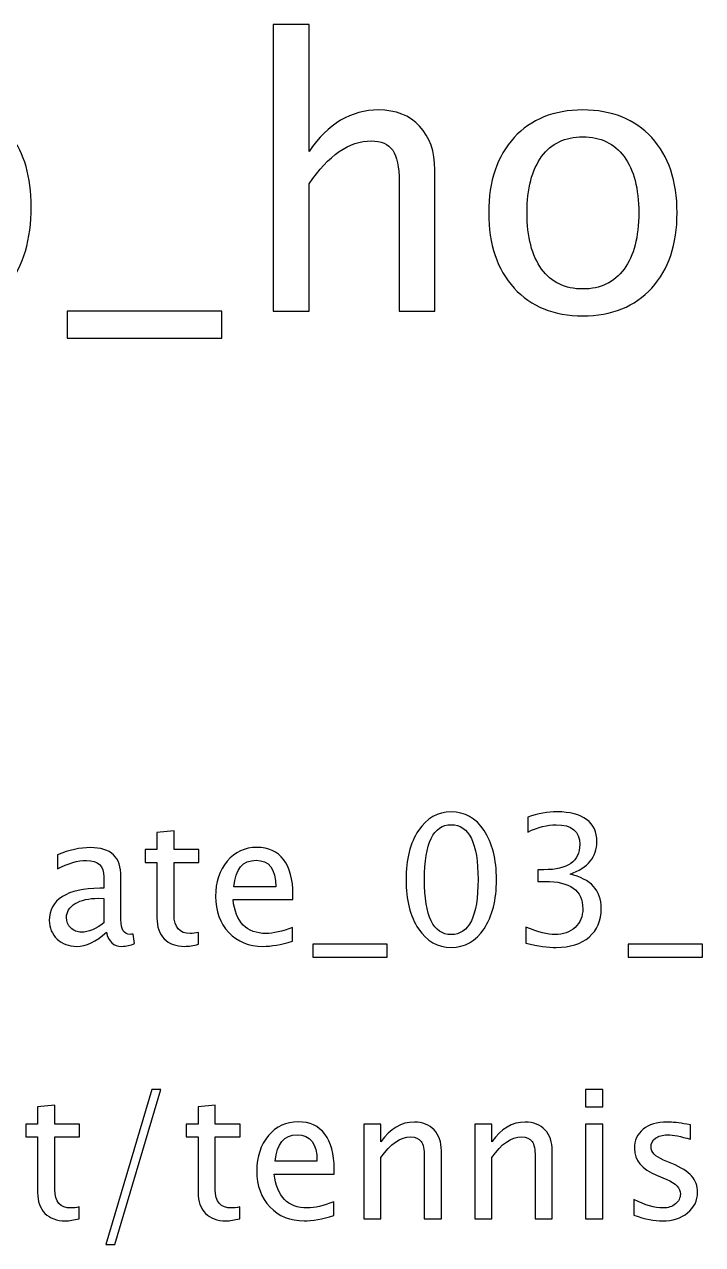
# Model space of a CAD drawing. Header units: centimetres. Extents: x -39.7 to 39.5, y 11.3 to 43.7.
# Drawn here: x -21.39 to -16.57, y 35.03 to 43.71 of the extents above; entities that cross this region are included whole.
import ezdxf

# ---------------------------------------------------------------- set-up
doc = ezdxf.new("R2010")
doc.units = ezdxf.units.CM
doc.header["$MEASUREMENT"] = 0
doc.layers.add('Layer 1', color=7, linetype='Continuous')

msp = doc.modelspace()

# ---------------------------------------------------------------- linework, layer by layer
at = {"layer": 'Layer 1'}
for points, knots in [([(-22.60771, 41.65457), (-22.60771, 41.65457), (-22.60771, 43.71037), (-22.60771, 43.71037), (-22.60771, 43.71037), (-22.60771, 43.71037), (-22.35371, 43.71037), (-22.35371, 43.71037), (-22.35371, 43.71037), (-22.35371, 43.71037), (-22.35371, 42.80771), (-22.35371, 42.80771), (-22.35371, 42.80771), (-22.24964, 43.00394), (-22.0931, 43.10183), (-21.88452, 43.10183), (-21.88452, 43.10183), (-21.71562, 43.10183), (-21.58289, 43.04054), (-21.48588, 42.91751), (-21.48588, 42.91751), (-21.38886, 42.79448), (-21.34036, 42.62647), (-21.34036, 42.41348), (-21.34036, 42.41348), (-21.34036, 42.18153), (-21.39548, 41.99411), (-21.50528, 41.85212), (-21.50528, 41.85212), (-21.61508, 41.70969), (-21.75972, 41.63869), (-21.93876, 41.63869), (-21.93876, 41.63869), (-22.105, 41.63869), (-22.24347, 41.70219), (-22.35371, 41.82963), (-22.35371, 41.82963), (-22.35371, 41.82963), (-22.38458, 41.65457), (-22.38458, 41.65457), (-22.38458, 41.65457), (-22.38458, 41.65457), (-22.60771, 41.65457), (-22.60771, 41.65457)], [0, 0, 0, 0, 0.0833333, 0.0833333, 0.0833333, 0.0833333, 0.1666667, 0.1666667, 0.1666667, 0.1666667, 0.25, 0.25, 0.25, 0.25, 0.3333333, 0.3333333, 0.3333333, 0.3333333, 0.4166667, 0.4166667, 0.4166667, 0.4166667, 0.5, 0.5, 0.5, 0.5, 0.5833333, 0.5833333, 0.5833333, 0.5833333, 0.6666667, 0.6666667, 0.6666667, 0.6666667, 0.75, 0.75, 0.75, 0.75, 0.8333333, 0.8333333, 0.8333333, 0.8333333, 1, 1, 1, 1]), ([(-19.61969, 41.67044), (-19.61969, 41.67044), (-19.61969, 43.71037), (-19.61969, 43.71037), (-19.61969, 43.71037), (-19.61969, 43.71037), (-19.36569, 43.71037), (-19.36569, 43.71037), (-19.36569, 43.71037), (-19.36569, 43.71037), (-19.36569, 42.80771), (-19.36569, 42.80771), (-19.36569, 42.80771), (-19.23119, 43.00394), (-19.06627, 43.10183), (-18.87136, 43.10183), (-18.87136, 43.10183), (-18.74877, 43.10183), (-18.65132, 43.06347), (-18.57944, 42.9863), (-18.57944, 42.9863), (-18.50756, 42.90957), (-18.4714, 42.80594), (-18.4714, 42.6763), (-18.4714, 42.6763), (-18.4714, 42.6763), (-18.4714, 41.67044), (-18.4714, 41.67044), (-18.4714, 41.67044), (-18.4714, 41.67044), (-18.7254, 41.67044), (-18.7254, 41.67044), (-18.7254, 41.67044), (-18.7254, 41.67044), (-18.7254, 42.59339), (-18.7254, 42.59339), (-18.7254, 42.59339), (-18.7254, 42.69746), (-18.74083, 42.77155), (-18.77126, 42.81564), (-18.77126, 42.81564), (-18.80213, 42.86018), (-18.85284, 42.88223), (-18.92384, 42.88223), (-18.92384, 42.88223), (-19.07994, 42.88223), (-19.22723, 42.78037), (-19.36569, 42.57664), (-19.36569, 42.57664), (-19.36569, 42.57664), (-19.36569, 41.67044), (-19.36569, 41.67044), (-19.36569, 41.67044), (-19.36569, 41.67044), (-19.61969, 41.67044), (-19.61969, 41.67044)], [0, 0, 0, 0, 0.0666667, 0.0666667, 0.0666667, 0.0666667, 0.1333333, 0.1333333, 0.1333333, 0.1333333, 0.2, 0.2, 0.2, 0.2, 0.2666667, 0.2666667, 0.2666667, 0.2666667, 0.3333333, 0.3333333, 0.3333333, 0.3333333, 0.4, 0.4, 0.4, 0.4, 0.4666667, 0.4666667, 0.4666667, 0.4666667, 0.5333333, 0.5333333, 0.5333333, 0.5333333, 0.6, 0.6, 0.6, 0.6, 0.6666667, 0.6666667, 0.6666667, 0.6666667, 0.7333333, 0.7333333, 0.7333333, 0.7333333, 0.8, 0.8, 0.8, 0.8, 0.8666667, 0.8666667, 0.8666667, 0.8666667, 1, 1, 1, 1]), ([(-17.41924, 41.63869), (-17.62517, 41.63869), (-17.78833, 41.70439), (-17.90828, 41.8358), (-17.90828, 41.8358), (-18.02866, 41.96721), (-18.08864, 42.14581), (-18.08864, 42.37114), (-18.08864, 42.37114), (-18.08864, 42.59604), (-18.02866, 42.77419), (-17.90828, 42.90516), (-17.90828, 42.90516), (-17.78833, 43.03613), (-17.62517, 43.10183), (-17.41924, 43.10183), (-17.41924, 43.10183), (-17.21331, 43.10183), (-17.05015, 43.03613), (-16.9302, 42.90516), (-16.9302, 42.90516), (-16.80982, 42.77419), (-16.74985, 42.59604), (-16.74985, 42.37114), (-16.74985, 42.37114), (-16.74985, 42.14581), (-16.80982, 41.96721), (-16.9302, 41.8358), (-16.9302, 41.8358), (-17.05015, 41.70439), (-17.21331, 41.63869), (-17.41924, 41.63869)], [0, 0, 0, 0, 0.1111111, 0.1111111, 0.1111111, 0.1111111, 0.2222222, 0.2222222, 0.2222222, 0.2222222, 0.3333333, 0.3333333, 0.3333333, 0.3333333, 0.4444444, 0.4444444, 0.4444444, 0.4444444, 0.5555556, 0.5555556, 0.5555556, 0.5555556, 0.6666667, 0.6666667, 0.6666667, 0.6666667, 0.7777778, 0.7777778, 0.7777778, 0.7777778, 1, 1, 1, 1]), ([(-17.41968, 41.82919), (-17.294, 41.82919), (-17.19611, 41.87637), (-17.12644, 41.97118), (-17.12644, 41.97118), (-17.0572, 42.06555), (-17.02237, 42.19917), (-17.02237, 42.37114), (-17.02237, 42.37114), (-17.02237, 42.54268), (-17.0572, 42.67586), (-17.12644, 42.77022), (-17.12644, 42.77022), (-17.19611, 42.86415), (-17.294, 42.91133), (-17.41968, 42.91133), (-17.41968, 42.91133), (-17.5458, 42.91133), (-17.64369, 42.86415), (-17.71249, 42.77022), (-17.71249, 42.77022), (-17.78172, 42.67586), (-17.81611, 42.54268), (-17.81611, 42.37114), (-17.81611, 42.37114), (-17.81611, 42.19917), (-17.78172, 42.06555), (-17.71249, 41.97118), (-17.71249, 41.97118), (-17.64369, 41.87637), (-17.5458, 41.82919), (-17.41968, 41.82919)], [0, 0, 0, 0, 0.1111111, 0.1111111, 0.1111111, 0.1111111, 0.2222222, 0.2222222, 0.2222222, 0.2222222, 0.3333333, 0.3333333, 0.3333333, 0.3333333, 0.4444444, 0.4444444, 0.4444444, 0.4444444, 0.5555556, 0.5555556, 0.5555556, 0.5555556, 0.6666667, 0.6666667, 0.6666667, 0.6666667, 0.7777778, 0.7777778, 0.7777778, 0.7777778, 1, 1, 1, 1]), ([(-21.08548, 41.47994), (-21.08548, 41.47994), (-21.08548, 41.67044), (-21.08548, 41.67044), (-21.08548, 41.67044), (-21.08548, 41.67044), (-19.98481, 41.67044), (-19.98481, 41.67044), (-19.98481, 41.67044), (-19.98481, 41.67044), (-19.98481, 41.47994), (-19.98481, 41.47994), (-19.98481, 41.47994), (-19.98481, 41.47994), (-21.08548, 41.47994), (-21.08548, 41.47994)], [0, 0, 0, 0, 0.2, 0.2, 0.2, 0.2, 0.4, 0.4, 0.4, 0.4, 0.6, 0.6, 0.6, 0.6, 1, 1, 1, 1]), ([(-18.35502, 37.14758), (-18.45133, 37.14758), (-18.52901, 37.19182), (-18.58785, 37.28008), (-18.58785, 37.28008), (-18.64691, 37.36835), (-18.67633, 37.48477), (-18.67633, 37.62955), (-18.67633, 37.62955), (-18.67633, 37.77433), (-18.64691, 37.89074), (-18.58785, 37.97901), (-18.58785, 37.97901), (-18.52901, 38.06727), (-18.45133, 38.11151), (-18.35502, 38.11151), (-18.35502, 38.11151), (-18.25829, 38.11151), (-18.18061, 38.06748), (-18.12176, 37.97943), (-18.12176, 37.97943), (-18.06313, 37.89138), (-18.03371, 37.77475), (-18.03371, 37.62955), (-18.03371, 37.62955), (-18.03371, 37.48477), (-18.06313, 37.36835), (-18.12176, 37.28008), (-18.12176, 37.28008), (-18.18061, 37.19182), (-18.25829, 37.14758), (-18.35502, 37.14758)], [0, 0, 0, 0, 0.1111111, 0.1111111, 0.1111111, 0.1111111, 0.2222222, 0.2222222, 0.2222222, 0.2222222, 0.3333333, 0.3333333, 0.3333333, 0.3333333, 0.4444444, 0.4444444, 0.4444444, 0.4444444, 0.5555556, 0.5555556, 0.5555556, 0.5555556, 0.6666667, 0.6666667, 0.6666667, 0.6666667, 0.7777778, 0.7777778, 0.7777778, 0.7777778, 1, 1, 1, 1]), ([(-17.82374, 37.17679), (-17.82374, 37.17679), (-17.82374, 37.29109), (-17.82374, 37.29109), (-17.82374, 37.29109), (-17.73653, 37.25638), (-17.66816, 37.23902), (-17.618, 37.23902), (-17.618, 37.23902), (-17.55894, 37.23902), (-17.51132, 37.25595), (-17.4747, 37.29003), (-17.4747, 37.29003), (-17.43808, 37.32411), (-17.41988, 37.36856), (-17.41988, 37.42317), (-17.41988, 37.42317), (-17.41988, 37.55271), (-17.51005, 37.61748), (-17.69039, 37.61748), (-17.69039, 37.61748), (-17.69039, 37.61748), (-17.73865, 37.61748), (-17.73865, 37.61748), (-17.73865, 37.61748), (-17.73865, 37.61748), (-17.73865, 37.6994), (-17.73865, 37.6994), (-17.73865, 37.6994), (-17.73865, 37.6994), (-17.69589, 37.70003), (-17.69589, 37.70003), (-17.69589, 37.70003), (-17.52635, 37.70003), (-17.44147, 37.75972), (-17.44147, 37.87931), (-17.44147, 37.87931), (-17.44147, 37.97308), (-17.49777, 38.02007), (-17.61017, 38.02007), (-17.61017, 38.02007), (-17.67049, 38.02007), (-17.73738, 38.00271), (-17.81104, 37.968), (-17.81104, 37.968), (-17.81104, 37.968), (-17.81104, 38.07468), (-17.81104, 38.07468), (-17.81104, 38.07468), (-17.73886, 38.09923), (-17.66922, 38.11151), (-17.60234, 38.11151), (-17.60234, 38.11151), (-17.51132, 38.11151), (-17.44126, 38.09331), (-17.39257, 38.0569), (-17.39257, 38.0569), (-17.34389, 38.02071), (-17.31955, 37.968), (-17.31955, 37.899), (-17.31955, 37.899), (-17.31955, 37.79126), (-17.38326, 37.71442), (-17.5109, 37.6687), (-17.5109, 37.6687), (-17.36294, 37.6342), (-17.28907, 37.55313), (-17.28907, 37.42508), (-17.28907, 37.42508), (-17.28907, 37.33872), (-17.31764, 37.27077), (-17.37458, 37.22145), (-17.37458, 37.22145), (-17.43152, 37.17213), (-17.50984, 37.14758), (-17.60932, 37.14758), (-17.60932, 37.14758), (-17.66605, 37.14758), (-17.73738, 37.15732), (-17.82374, 37.17679)], [0, 0, 0, 0, 0.047619, 0.047619, 0.047619, 0.047619, 0.0952381, 0.0952381, 0.0952381, 0.0952381, 0.1428571, 0.1428571, 0.1428571, 0.1428571, 0.1904762, 0.1904762, 0.1904762, 0.1904762, 0.2380952, 0.2380952, 0.2380952, 0.2380952, 0.2857143, 0.2857143, 0.2857143, 0.2857143, 0.3333333, 0.3333333, 0.3333333, 0.3333333, 0.3809524, 0.3809524, 0.3809524, 0.3809524, 0.4285714, 0.4285714, 0.4285714, 0.4285714, 0.4761905, 0.4761905, 0.4761905, 0.4761905, 0.5238095, 0.5238095, 0.5238095, 0.5238095, 0.5714286, 0.5714286, 0.5714286, 0.5714286, 0.6190476, 0.6190476, 0.6190476, 0.6190476, 0.6666667, 0.6666667, 0.6666667, 0.6666667, 0.7142857, 0.7142857, 0.7142857, 0.7142857, 0.7619048, 0.7619048, 0.7619048, 0.7619048, 0.8095238, 0.8095238, 0.8095238, 0.8095238, 0.8571429, 0.8571429, 0.8571429, 0.8571429, 0.9047619, 0.9047619, 0.9047619, 0.9047619, 1, 1, 1, 1]), ([(-18.35523, 37.23902), (-18.22802, 37.23902), (-18.16452, 37.3692), (-18.16452, 37.62955), (-18.16452, 37.62955), (-18.16452, 37.8899), (-18.22802, 38.02007), (-18.35523, 38.02007), (-18.35523, 38.02007), (-18.48202, 38.02007), (-18.54552, 37.8899), (-18.54552, 37.62955), (-18.54552, 37.62955), (-18.54552, 37.3692), (-18.48202, 37.23902), (-18.35523, 37.23902)], [0, 0, 0, 0, 0.2, 0.2, 0.2, 0.2, 0.4, 0.4, 0.4, 0.4, 0.6, 0.6, 0.6, 0.6, 1, 1, 1, 1]), ([(-20.15101, 37.17065), (-20.18869, 37.16028), (-20.22149, 37.1552), (-20.24922, 37.1552), (-20.24922, 37.1552), (-20.31145, 37.1552), (-20.35992, 37.17298), (-20.39464, 37.20854), (-20.39464, 37.20854), (-20.42956, 37.2441), (-20.44692, 37.29342), (-20.44692, 37.35671), (-20.44692, 37.35671), (-20.44692, 37.35671), (-20.44692, 37.7521), (-20.44692, 37.7521), (-20.44692, 37.7521), (-20.44692, 37.7521), (-20.53116, 37.7521), (-20.53116, 37.7521), (-20.53116, 37.7521), (-20.53116, 37.7521), (-20.53116, 37.84354), (-20.53116, 37.84354), (-20.53116, 37.84354), (-20.53116, 37.84354), (-20.44692, 37.84354), (-20.44692, 37.84354), (-20.44692, 37.84354), (-20.44692, 37.84354), (-20.44692, 37.96525), (-20.44692, 37.96525), (-20.44692, 37.96525), (-20.44692, 37.96525), (-20.325, 37.97689), (-20.325, 37.97689), (-20.325, 37.97689), (-20.325, 37.97689), (-20.325, 37.84354), (-20.325, 37.84354), (-20.325, 37.84354), (-20.325, 37.84354), (-20.14847, 37.84354), (-20.14847, 37.84354), (-20.14847, 37.84354), (-20.14847, 37.84354), (-20.14847, 37.7521), (-20.14847, 37.7521), (-20.14847, 37.7521), (-20.14847, 37.7521), (-20.325, 37.7521), (-20.325, 37.7521), (-20.325, 37.7521), (-20.325, 37.7521), (-20.325, 37.37872), (-20.325, 37.37872), (-20.325, 37.37872), (-20.325, 37.29067), (-20.28669, 37.24664), (-20.21028, 37.24664), (-20.21028, 37.24664), (-20.19398, 37.24664), (-20.17429, 37.24939), (-20.15101, 37.25468), (-20.15101, 37.25468), (-20.15101, 37.25468), (-20.15101, 37.17065), (-20.15101, 37.17065)], [0, 0, 0, 0, 0.0555556, 0.0555556, 0.0555556, 0.0555556, 0.1111111, 0.1111111, 0.1111111, 0.1111111, 0.1666667, 0.1666667, 0.1666667, 0.1666667, 0.2222222, 0.2222222, 0.2222222, 0.2222222, 0.2777778, 0.2777778, 0.2777778, 0.2777778, 0.3333333, 0.3333333, 0.3333333, 0.3333333, 0.3888889, 0.3888889, 0.3888889, 0.3888889, 0.4444444, 0.4444444, 0.4444444, 0.4444444, 0.5, 0.5, 0.5, 0.5, 0.5555556, 0.5555556, 0.5555556, 0.5555556, 0.6111111, 0.6111111, 0.6111111, 0.6111111, 0.6666667, 0.6666667, 0.6666667, 0.6666667, 0.7222222, 0.7222222, 0.7222222, 0.7222222, 0.7777778, 0.7777778, 0.7777778, 0.7777778, 0.8333333, 0.8333333, 0.8333333, 0.8333333, 0.8888889, 0.8888889, 0.8888889, 0.8888889, 1, 1, 1, 1]), ([(-20.80633, 37.25617), (-20.87956, 37.18886), (-20.95005, 37.1552), (-21.01778, 37.1552), (-21.01778, 37.1552), (-21.07345, 37.1552), (-21.11981, 37.17256), (-21.15642, 37.20748), (-21.15642, 37.20748), (-21.19325, 37.24241), (-21.21167, 37.28643), (-21.21167, 37.33956), (-21.21167, 37.33956), (-21.21167, 37.41301), (-21.18077, 37.46953), (-21.11896, 37.5089), (-21.11896, 37.5089), (-21.05715, 37.54827), (-20.96846, 37.56795), (-20.85289, 37.56795), (-20.85289, 37.56795), (-20.85289, 37.56795), (-20.82432, 37.56795), (-20.82432, 37.56795), (-20.82432, 37.56795), (-20.82432, 37.56795), (-20.82432, 37.64902), (-20.82432, 37.64902), (-20.82432, 37.64902), (-20.82432, 37.72712), (-20.86496, 37.76607), (-20.94645, 37.76607), (-20.94645, 37.76607), (-21.00953, 37.76607), (-21.07853, 37.74617), (-21.15325, 37.70638), (-21.15325, 37.70638), (-21.15325, 37.70638), (-21.15325, 37.80671), (-21.15325, 37.80671), (-21.15325, 37.80671), (-21.07112, 37.84058), (-20.99365, 37.85751), (-20.92105, 37.85751), (-20.92105, 37.85751), (-20.84633, 37.85751), (-20.79109, 37.84058), (-20.75574, 37.8065), (-20.75574, 37.8065), (-20.72018, 37.77242), (-20.7024, 37.71993), (-20.7024, 37.64902), (-20.7024, 37.64902), (-20.7024, 37.64902), (-20.7024, 37.34485), (-20.7024, 37.34485), (-20.7024, 37.34485), (-20.7024, 37.27522), (-20.68102, 37.24029), (-20.63805, 37.24029), (-20.63805, 37.24029), (-20.63276, 37.24029), (-20.62493, 37.24114), (-20.61456, 37.24283), (-20.61456, 37.24283), (-20.61456, 37.24283), (-20.60588, 37.1751), (-20.60588, 37.1751), (-20.60588, 37.1751), (-20.63361, 37.16176), (-20.66409, 37.1552), (-20.69753, 37.1552), (-20.69753, 37.1552), (-20.75447, 37.1552), (-20.79066, 37.18886), (-20.80633, 37.25617)], [0, 0, 0, 0, 0.05, 0.05, 0.05, 0.05, 0.1, 0.1, 0.1, 0.1, 0.15, 0.15, 0.15, 0.15, 0.2, 0.2, 0.2, 0.2, 0.25, 0.25, 0.25, 0.25, 0.3, 0.3, 0.3, 0.3, 0.35, 0.35, 0.35, 0.35, 0.4, 0.4, 0.4, 0.4, 0.45, 0.45, 0.45, 0.45, 0.5, 0.5, 0.5, 0.5, 0.55, 0.55, 0.55, 0.55, 0.6, 0.6, 0.6, 0.6, 0.65, 0.65, 0.65, 0.65, 0.7, 0.7, 0.7, 0.7, 0.75, 0.75, 0.75, 0.75, 0.8, 0.8, 0.8, 0.8, 0.85, 0.85, 0.85, 0.85, 0.9, 0.9, 0.9, 0.9, 1, 1, 1, 1]), ([(-19.48299, 37.19203), (-19.5649, 37.16748), (-19.63497, 37.1552), (-19.69339, 37.1552), (-19.69339, 37.1552), (-19.79308, 37.1552), (-19.87415, 37.18822), (-19.93659, 37.25405), (-19.93659, 37.25405), (-19.99903, 37.31988), (-20.03036, 37.40518), (-20.03036, 37.51017), (-20.03036, 37.51017), (-20.03036, 37.61198), (-20.00284, 37.69559), (-19.9476, 37.76099), (-19.9476, 37.76099), (-19.89235, 37.82618), (-19.82166, 37.85878), (-19.73551, 37.85878), (-19.73551, 37.85878), (-19.65402, 37.85878), (-19.59094, 37.82978), (-19.54649, 37.77179), (-19.54649, 37.77179), (-19.50204, 37.71379), (-19.47981, 37.63166), (-19.47981, 37.52519), (-19.47981, 37.52519), (-19.47981, 37.52519), (-19.48045, 37.48794), (-19.48045, 37.48794), (-19.48045, 37.48794), (-19.48045, 37.48794), (-19.9059, 37.48794), (-19.9059, 37.48794), (-19.9059, 37.48794), (-19.88812, 37.32707), (-19.80959, 37.24664), (-19.67053, 37.24664), (-19.67053, 37.24664), (-19.61951, 37.24664), (-19.55707, 37.26103), (-19.48299, 37.28982), (-19.48299, 37.28982), (-19.48299, 37.28982), (-19.48299, 37.19203), (-19.48299, 37.19203)], [0, 0, 0, 0, 0.0769231, 0.0769231, 0.0769231, 0.0769231, 0.1538462, 0.1538462, 0.1538462, 0.1538462, 0.2307692, 0.2307692, 0.2307692, 0.2307692, 0.3076923, 0.3076923, 0.3076923, 0.3076923, 0.3846154, 0.3846154, 0.3846154, 0.3846154, 0.4615385, 0.4615385, 0.4615385, 0.4615385, 0.5384615, 0.5384615, 0.5384615, 0.5384615, 0.6153846, 0.6153846, 0.6153846, 0.6153846, 0.6923077, 0.6923077, 0.6923077, 0.6923077, 0.7692308, 0.7692308, 0.7692308, 0.7692308, 0.8461538, 0.8461538, 0.8461538, 0.8461538, 1, 1, 1, 1]), ([(-19.89955, 37.57938), (-19.89955, 37.57938), (-19.60237, 37.57938), (-19.60237, 37.57938), (-19.60237, 37.57938), (-19.60237, 37.70469), (-19.64915, 37.76734), (-19.74249, 37.76734), (-19.74249, 37.76734), (-19.83647, 37.76734), (-19.88875, 37.70469), (-19.89955, 37.57938)], [0, 0, 0, 0, 0.25, 0.25, 0.25, 0.25, 0.5, 0.5, 0.5, 0.5, 1, 1, 1, 1]), ([(-20.82432, 37.32263), (-20.82432, 37.32263), (-20.82432, 37.49556), (-20.82432, 37.49556), (-20.82432, 37.49556), (-20.82432, 37.49556), (-20.86348, 37.49683), (-20.86348, 37.49683), (-20.86348, 37.49683), (-20.93121, 37.49683), (-20.98582, 37.48434), (-21.02752, 37.45937), (-21.02752, 37.45937), (-21.06901, 37.43418), (-21.08975, 37.40095), (-21.08975, 37.35946), (-21.08975, 37.35946), (-21.08975, 37.33046), (-21.07938, 37.30591), (-21.05885, 37.2858), (-21.05885, 37.2858), (-21.0381, 37.26569), (-21.01291, 37.25553), (-20.98307, 37.25553), (-20.98307, 37.25553), (-20.93227, 37.25553), (-20.87935, 37.27797), (-20.82432, 37.32263)], [0, 0, 0, 0, 0.125, 0.125, 0.125, 0.125, 0.25, 0.25, 0.25, 0.25, 0.375, 0.375, 0.375, 0.375, 0.5, 0.5, 0.5, 0.5, 0.625, 0.625, 0.625, 0.625, 0.75, 0.75, 0.75, 0.75, 1, 1, 1, 1]), ([(-19.338, 37.079), (-19.338, 37.079), (-19.338, 37.17044), (-19.338, 37.17044), (-19.338, 37.17044), (-19.338, 37.17044), (-18.80968, 37.17044), (-18.80968, 37.17044), (-18.80968, 37.17044), (-18.80968, 37.17044), (-18.80968, 37.079), (-18.80968, 37.079), (-18.80968, 37.079), (-18.80968, 37.079), (-19.338, 37.079), (-19.338, 37.079)], [0, 0, 0, 0, 0.2, 0.2, 0.2, 0.2, 0.4, 0.4, 0.4, 0.4, 0.6, 0.6, 0.6, 0.6, 1, 1, 1, 1]), ([(-17.09688, 37.079), (-17.09688, 37.079), (-17.09688, 37.17044), (-17.09688, 37.17044), (-17.09688, 37.17044), (-17.09688, 37.17044), (-16.56856, 37.17044), (-16.56856, 37.17044), (-16.56856, 37.17044), (-16.56856, 37.17044), (-16.56856, 37.079), (-16.56856, 37.079), (-16.56856, 37.079), (-16.56856, 37.079), (-17.09688, 37.079), (-17.09688, 37.079)], [0, 0, 0, 0, 0.2, 0.2, 0.2, 0.2, 0.4, 0.4, 0.4, 0.4, 0.6, 0.6, 0.6, 0.6, 1, 1, 1, 1]), ([(-20.80952, 35.03472), (-20.80952, 35.03472), (-20.48292, 36.13708), (-20.48292, 36.13708), (-20.48292, 36.13708), (-20.48292, 36.13708), (-20.41836, 36.13708), (-20.41836, 36.13708), (-20.41836, 36.13708), (-20.41836, 36.13708), (-20.74496, 35.03472), (-20.74496, 35.03472), (-20.74496, 35.03472), (-20.74496, 35.03472), (-20.80952, 35.03472), (-20.80952, 35.03472)], [0, 0, 0, 0, 0.2, 0.2, 0.2, 0.2, 0.4, 0.4, 0.4, 0.4, 0.6, 0.6, 0.6, 0.6, 1, 1, 1, 1]), ([(-17.39978, 36.01516), (-17.39978, 36.01516), (-17.39978, 36.13708), (-17.39978, 36.13708), (-17.39978, 36.13708), (-17.39978, 36.13708), (-17.27786, 36.13708), (-17.27786, 36.13708), (-17.27786, 36.13708), (-17.27786, 36.13708), (-17.27786, 36.01516), (-17.27786, 36.01516), (-17.27786, 36.01516), (-17.27786, 36.01516), (-17.39978, 36.01516), (-17.39978, 36.01516)], [0, 0, 0, 0, 0.2, 0.2, 0.2, 0.2, 0.4, 0.4, 0.4, 0.4, 0.6, 0.6, 0.6, 0.6, 1, 1, 1, 1]), ([(-20.99875, 35.21908), (-21.03643, 35.20871), (-21.06923, 35.20363), (-21.09696, 35.20363), (-21.09696, 35.20363), (-21.15919, 35.20363), (-21.20766, 35.22141), (-21.24238, 35.25697), (-21.24238, 35.25697), (-21.2773, 35.29253), (-21.29466, 35.34185), (-21.29466, 35.40514), (-21.29466, 35.40514), (-21.29466, 35.40514), (-21.29466, 35.80053), (-21.29466, 35.80053), (-21.29466, 35.80053), (-21.29466, 35.80053), (-21.3789, 35.80053), (-21.3789, 35.80053), (-21.3789, 35.80053), (-21.3789, 35.80053), (-21.3789, 35.89197), (-21.3789, 35.89197), (-21.3789, 35.89197), (-21.3789, 35.89197), (-21.29466, 35.89197), (-21.29466, 35.89197), (-21.29466, 35.89197), (-21.29466, 35.89197), (-21.29466, 36.01368), (-21.29466, 36.01368), (-21.29466, 36.01368), (-21.29466, 36.01368), (-21.17274, 36.02532), (-21.17274, 36.02532), (-21.17274, 36.02532), (-21.17274, 36.02532), (-21.17274, 35.89197), (-21.17274, 35.89197), (-21.17274, 35.89197), (-21.17274, 35.89197), (-20.99621, 35.89197), (-20.99621, 35.89197), (-20.99621, 35.89197), (-20.99621, 35.89197), (-20.99621, 35.80053), (-20.99621, 35.80053), (-20.99621, 35.80053), (-20.99621, 35.80053), (-21.17274, 35.80053), (-21.17274, 35.80053), (-21.17274, 35.80053), (-21.17274, 35.80053), (-21.17274, 35.42715), (-21.17274, 35.42715), (-21.17274, 35.42715), (-21.17274, 35.3391), (-21.13443, 35.29507), (-21.05802, 35.29507), (-21.05802, 35.29507), (-21.04172, 35.29507), (-21.02203, 35.29782), (-20.99875, 35.30311), (-20.99875, 35.30311), (-20.99875, 35.30311), (-20.99875, 35.21908), (-20.99875, 35.21908)], [0, 0, 0, 0, 0.0555556, 0.0555556, 0.0555556, 0.0555556, 0.1111111, 0.1111111, 0.1111111, 0.1111111, 0.1666667, 0.1666667, 0.1666667, 0.1666667, 0.2222222, 0.2222222, 0.2222222, 0.2222222, 0.2777778, 0.2777778, 0.2777778, 0.2777778, 0.3333333, 0.3333333, 0.3333333, 0.3333333, 0.3888889, 0.3888889, 0.3888889, 0.3888889, 0.4444444, 0.4444444, 0.4444444, 0.4444444, 0.5, 0.5, 0.5, 0.5, 0.5555556, 0.5555556, 0.5555556, 0.5555556, 0.6111111, 0.6111111, 0.6111111, 0.6111111, 0.6666667, 0.6666667, 0.6666667, 0.6666667, 0.7222222, 0.7222222, 0.7222222, 0.7222222, 0.7777778, 0.7777778, 0.7777778, 0.7777778, 0.8333333, 0.8333333, 0.8333333, 0.8333333, 0.8888889, 0.8888889, 0.8888889, 0.8888889, 1, 1, 1, 1]), ([(-19.85787, 35.21908), (-19.89555, 35.20871), (-19.92835, 35.20363), (-19.95608, 35.20363), (-19.95608, 35.20363), (-20.01831, 35.20363), (-20.06678, 35.22141), (-20.1015, 35.25697), (-20.1015, 35.25697), (-20.13642, 35.29253), (-20.15378, 35.34185), (-20.15378, 35.40514), (-20.15378, 35.40514), (-20.15378, 35.40514), (-20.15378, 35.80053), (-20.15378, 35.80053), (-20.15378, 35.80053), (-20.15378, 35.80053), (-20.23802, 35.80053), (-20.23802, 35.80053), (-20.23802, 35.80053), (-20.23802, 35.80053), (-20.23802, 35.89197), (-20.23802, 35.89197), (-20.23802, 35.89197), (-20.23802, 35.89197), (-20.15378, 35.89197), (-20.15378, 35.89197), (-20.15378, 35.89197), (-20.15378, 35.89197), (-20.15378, 36.01368), (-20.15378, 36.01368), (-20.15378, 36.01368), (-20.15378, 36.01368), (-20.03186, 36.02532), (-20.03186, 36.02532), (-20.03186, 36.02532), (-20.03186, 36.02532), (-20.03186, 35.89197), (-20.03186, 35.89197), (-20.03186, 35.89197), (-20.03186, 35.89197), (-19.85533, 35.89197), (-19.85533, 35.89197), (-19.85533, 35.89197), (-19.85533, 35.89197), (-19.85533, 35.80053), (-19.85533, 35.80053), (-19.85533, 35.80053), (-19.85533, 35.80053), (-20.03186, 35.80053), (-20.03186, 35.80053), (-20.03186, 35.80053), (-20.03186, 35.80053), (-20.03186, 35.42715), (-20.03186, 35.42715), (-20.03186, 35.42715), (-20.03186, 35.3391), (-19.99355, 35.29507), (-19.91714, 35.29507), (-19.91714, 35.29507), (-19.90084, 35.29507), (-19.88115, 35.29782), (-19.85787, 35.30311), (-19.85787, 35.30311), (-19.85787, 35.30311), (-19.85787, 35.21908), (-19.85787, 35.21908)], [0, 0, 0, 0, 0.0555556, 0.0555556, 0.0555556, 0.0555556, 0.1111111, 0.1111111, 0.1111111, 0.1111111, 0.1666667, 0.1666667, 0.1666667, 0.1666667, 0.2222222, 0.2222222, 0.2222222, 0.2222222, 0.2777778, 0.2777778, 0.2777778, 0.2777778, 0.3333333, 0.3333333, 0.3333333, 0.3333333, 0.3888889, 0.3888889, 0.3888889, 0.3888889, 0.4444444, 0.4444444, 0.4444444, 0.4444444, 0.5, 0.5, 0.5, 0.5, 0.5555556, 0.5555556, 0.5555556, 0.5555556, 0.6111111, 0.6111111, 0.6111111, 0.6111111, 0.6666667, 0.6666667, 0.6666667, 0.6666667, 0.7222222, 0.7222222, 0.7222222, 0.7222222, 0.7777778, 0.7777778, 0.7777778, 0.7777778, 0.8333333, 0.8333333, 0.8333333, 0.8333333, 0.8888889, 0.8888889, 0.8888889, 0.8888889, 1, 1, 1, 1]), ([(-19.18985, 35.24046), (-19.27176, 35.21591), (-19.34183, 35.20363), (-19.40025, 35.20363), (-19.40025, 35.20363), (-19.49994, 35.20363), (-19.58101, 35.23665), (-19.64345, 35.30248), (-19.64345, 35.30248), (-19.70589, 35.36831), (-19.73722, 35.45361), (-19.73722, 35.5586), (-19.73722, 35.5586), (-19.73722, 35.66041), (-19.7097, 35.74402), (-19.65446, 35.80942), (-19.65446, 35.80942), (-19.59921, 35.87461), (-19.52852, 35.90721), (-19.44237, 35.90721), (-19.44237, 35.90721), (-19.36088, 35.90721), (-19.2978, 35.87821), (-19.25335, 35.82022), (-19.25335, 35.82022), (-19.2089, 35.76222), (-19.18667, 35.68009), (-19.18667, 35.57362), (-19.18667, 35.57362), (-19.18667, 35.57362), (-19.18731, 35.53637), (-19.18731, 35.53637), (-19.18731, 35.53637), (-19.18731, 35.53637), (-19.61276, 35.53637), (-19.61276, 35.53637), (-19.61276, 35.53637), (-19.59498, 35.3755), (-19.51645, 35.29507), (-19.37739, 35.29507), (-19.37739, 35.29507), (-19.32637, 35.29507), (-19.26393, 35.30946), (-19.18985, 35.33825), (-19.18985, 35.33825), (-19.18985, 35.33825), (-19.18985, 35.24046), (-19.18985, 35.24046)], [0, 0, 0, 0, 0.0769231, 0.0769231, 0.0769231, 0.0769231, 0.1538462, 0.1538462, 0.1538462, 0.1538462, 0.2307692, 0.2307692, 0.2307692, 0.2307692, 0.3076923, 0.3076923, 0.3076923, 0.3076923, 0.3846154, 0.3846154, 0.3846154, 0.3846154, 0.4615385, 0.4615385, 0.4615385, 0.4615385, 0.5384615, 0.5384615, 0.5384615, 0.5384615, 0.6153846, 0.6153846, 0.6153846, 0.6153846, 0.6923077, 0.6923077, 0.6923077, 0.6923077, 0.7692308, 0.7692308, 0.7692308, 0.7692308, 0.8461538, 0.8461538, 0.8461538, 0.8461538, 1, 1, 1, 1]), ([(-18.97628, 35.21887), (-18.97628, 35.21887), (-18.97628, 35.89197), (-18.97628, 35.89197), (-18.97628, 35.89197), (-18.97628, 35.89197), (-18.85436, 35.89197), (-18.85436, 35.89197), (-18.85436, 35.89197), (-18.85436, 35.89197), (-18.85436, 35.76476), (-18.85436, 35.76476), (-18.85436, 35.76476), (-18.7898, 35.85895), (-18.71064, 35.90594), (-18.61708, 35.90594), (-18.61708, 35.90594), (-18.55824, 35.90594), (-18.51146, 35.88753), (-18.47696, 35.85048), (-18.47696, 35.85048), (-18.44246, 35.81365), (-18.4251, 35.76391), (-18.4251, 35.70168), (-18.4251, 35.70168), (-18.4251, 35.70168), (-18.4251, 35.21887), (-18.4251, 35.21887), (-18.4251, 35.21887), (-18.4251, 35.21887), (-18.54702, 35.21887), (-18.54702, 35.21887), (-18.54702, 35.21887), (-18.54702, 35.21887), (-18.54702, 35.66189), (-18.54702, 35.66189), (-18.54702, 35.66189), (-18.54702, 35.71184), (-18.55443, 35.7474), (-18.56903, 35.76857), (-18.56903, 35.76857), (-18.58385, 35.78995), (-18.60819, 35.80053), (-18.64227, 35.80053), (-18.64227, 35.80053), (-18.7172, 35.80053), (-18.7879, 35.75164), (-18.85436, 35.65385), (-18.85436, 35.65385), (-18.85436, 35.65385), (-18.85436, 35.21887), (-18.85436, 35.21887), (-18.85436, 35.21887), (-18.85436, 35.21887), (-18.97628, 35.21887), (-18.97628, 35.21887)], [0, 0, 0, 0, 0.0666667, 0.0666667, 0.0666667, 0.0666667, 0.1333333, 0.1333333, 0.1333333, 0.1333333, 0.2, 0.2, 0.2, 0.2, 0.2666667, 0.2666667, 0.2666667, 0.2666667, 0.3333333, 0.3333333, 0.3333333, 0.3333333, 0.4, 0.4, 0.4, 0.4, 0.4666667, 0.4666667, 0.4666667, 0.4666667, 0.5333333, 0.5333333, 0.5333333, 0.5333333, 0.6, 0.6, 0.6, 0.6, 0.6666667, 0.6666667, 0.6666667, 0.6666667, 0.7333333, 0.7333333, 0.7333333, 0.7333333, 0.8, 0.8, 0.8, 0.8, 0.8666667, 0.8666667, 0.8666667, 0.8666667, 1, 1, 1, 1]), ([(-18.18803, 35.21887), (-18.18803, 35.21887), (-18.18803, 35.89197), (-18.18803, 35.89197), (-18.18803, 35.89197), (-18.18803, 35.89197), (-18.06611, 35.89197), (-18.06611, 35.89197), (-18.06611, 35.89197), (-18.06611, 35.89197), (-18.06611, 35.76476), (-18.06611, 35.76476), (-18.06611, 35.76476), (-18.00155, 35.85895), (-17.92239, 35.90594), (-17.82883, 35.90594), (-17.82883, 35.90594), (-17.76999, 35.90594), (-17.72321, 35.88753), (-17.68871, 35.85048), (-17.68871, 35.85048), (-17.65421, 35.81365), (-17.63685, 35.76391), (-17.63685, 35.70168), (-17.63685, 35.70168), (-17.63685, 35.70168), (-17.63685, 35.21887), (-17.63685, 35.21887), (-17.63685, 35.21887), (-17.63685, 35.21887), (-17.75877, 35.21887), (-17.75877, 35.21887), (-17.75877, 35.21887), (-17.75877, 35.21887), (-17.75877, 35.66189), (-17.75877, 35.66189), (-17.75877, 35.66189), (-17.75877, 35.71184), (-17.76618, 35.7474), (-17.78078, 35.76857), (-17.78078, 35.76857), (-17.7956, 35.78995), (-17.81994, 35.80053), (-17.85402, 35.80053), (-17.85402, 35.80053), (-17.92895, 35.80053), (-17.99965, 35.75164), (-18.06611, 35.65385), (-18.06611, 35.65385), (-18.06611, 35.65385), (-18.06611, 35.21887), (-18.06611, 35.21887), (-18.06611, 35.21887), (-18.06611, 35.21887), (-18.18803, 35.21887), (-18.18803, 35.21887)], [0, 0, 0, 0, 0.0666667, 0.0666667, 0.0666667, 0.0666667, 0.1333333, 0.1333333, 0.1333333, 0.1333333, 0.2, 0.2, 0.2, 0.2, 0.2666667, 0.2666667, 0.2666667, 0.2666667, 0.3333333, 0.3333333, 0.3333333, 0.3333333, 0.4, 0.4, 0.4, 0.4, 0.4666667, 0.4666667, 0.4666667, 0.4666667, 0.5333333, 0.5333333, 0.5333333, 0.5333333, 0.6, 0.6, 0.6, 0.6, 0.6666667, 0.6666667, 0.6666667, 0.6666667, 0.7333333, 0.7333333, 0.7333333, 0.7333333, 0.8, 0.8, 0.8, 0.8, 0.8666667, 0.8666667, 0.8666667, 0.8666667, 1, 1, 1, 1]), ([(-17.39978, 35.21887), (-17.39978, 35.21887), (-17.39978, 35.89197), (-17.39978, 35.89197), (-17.39978, 35.89197), (-17.39978, 35.89197), (-17.27786, 35.89197), (-17.27786, 35.89197), (-17.27786, 35.89197), (-17.27786, 35.89197), (-17.27786, 35.21887), (-17.27786, 35.21887), (-17.27786, 35.21887), (-17.27786, 35.21887), (-17.39978, 35.21887), (-17.39978, 35.21887)], [0, 0, 0, 0, 0.2, 0.2, 0.2, 0.2, 0.4, 0.4, 0.4, 0.4, 0.6, 0.6, 0.6, 0.6, 1, 1, 1, 1]), ([(-17.05688, 35.243), (-17.05688, 35.243), (-17.05688, 35.35476), (-17.05688, 35.35476), (-17.05688, 35.35476), (-16.97708, 35.31497), (-16.90787, 35.29507), (-16.84881, 35.29507), (-16.84881, 35.29507), (-16.81367, 35.29507), (-16.78446, 35.3046), (-16.76139, 35.32365), (-16.76139, 35.32365), (-16.73832, 35.34248), (-16.72668, 35.36619), (-16.72668, 35.39477), (-16.72668, 35.39477), (-16.72668, 35.43646), (-16.75906, 35.47097), (-16.82383, 35.49827), (-16.82383, 35.49827), (-16.82383, 35.49827), (-16.89517, 35.52854), (-16.89517, 35.52854), (-16.89517, 35.52854), (-17.00036, 35.57214), (-17.05307, 35.63522), (-17.05307, 35.71713), (-17.05307, 35.71713), (-17.05307, 35.77577), (-17.03233, 35.82191), (-16.99084, 35.85556), (-16.99084, 35.85556), (-16.94935, 35.88922), (-16.89241, 35.90594), (-16.82024, 35.90594), (-16.82024, 35.90594), (-16.78277, 35.90594), (-16.7362, 35.90086), (-16.68096, 35.89049), (-16.68096, 35.89049), (-16.68096, 35.89049), (-16.65556, 35.88562), (-16.65556, 35.88562), (-16.65556, 35.88562), (-16.65556, 35.88562), (-16.65556, 35.78402), (-16.65556, 35.78402), (-16.65556, 35.78402), (-16.7235, 35.80434), (-16.77769, 35.8145), (-16.81812, 35.8145), (-16.81812, 35.8145), (-16.85368, 35.8145), (-16.88183, 35.80667), (-16.90321, 35.79122), (-16.90321, 35.79122), (-16.92438, 35.77577), (-16.93496, 35.75502), (-16.93496, 35.72899), (-16.93496, 35.72899), (-16.93496, 35.69237), (-16.90533, 35.66125), (-16.84585, 35.63607), (-16.84585, 35.63607), (-16.84585, 35.63607), (-16.78722, 35.6113), (-16.78722, 35.6113), (-16.78722, 35.6113), (-16.72075, 35.58336), (-16.67376, 35.55373), (-16.64625, 35.52261), (-16.64625, 35.52261), (-16.61852, 35.4915), (-16.60476, 35.45255), (-16.60476, 35.40598), (-16.60476, 35.40598), (-16.60476, 35.34693), (-16.62804, 35.29846), (-16.67482, 35.26057), (-16.67482, 35.26057), (-16.72139, 35.22268), (-16.78108, 35.20363), (-16.85368, 35.20363), (-16.85368, 35.20363), (-16.90956, 35.20363), (-16.97708, 35.21675), (-17.05688, 35.243)], [0, 0, 0, 0, 0.0434783, 0.0434783, 0.0434783, 0.0434783, 0.0869565, 0.0869565, 0.0869565, 0.0869565, 0.1304348, 0.1304348, 0.1304348, 0.1304348, 0.173913, 0.173913, 0.173913, 0.173913, 0.2173913, 0.2173913, 0.2173913, 0.2173913, 0.2608696, 0.2608696, 0.2608696, 0.2608696, 0.3043478, 0.3043478, 0.3043478, 0.3043478, 0.3478261, 0.3478261, 0.3478261, 0.3478261, 0.3913043, 0.3913043, 0.3913043, 0.3913043, 0.4347826, 0.4347826, 0.4347826, 0.4347826, 0.4782609, 0.4782609, 0.4782609, 0.4782609, 0.5217391, 0.5217391, 0.5217391, 0.5217391, 0.5652174, 0.5652174, 0.5652174, 0.5652174, 0.6086957, 0.6086957, 0.6086957, 0.6086957, 0.6521739, 0.6521739, 0.6521739, 0.6521739, 0.6956522, 0.6956522, 0.6956522, 0.6956522, 0.7391304, 0.7391304, 0.7391304, 0.7391304, 0.7826087, 0.7826087, 0.7826087, 0.7826087, 0.826087, 0.826087, 0.826087, 0.826087, 0.8695652, 0.8695652, 0.8695652, 0.8695652, 0.9130435, 0.9130435, 0.9130435, 0.9130435, 1, 1, 1, 1]), ([(-19.60641, 35.62781), (-19.60641, 35.62781), (-19.30923, 35.62781), (-19.30923, 35.62781), (-19.30923, 35.62781), (-19.30923, 35.75312), (-19.35601, 35.81577), (-19.44935, 35.81577), (-19.44935, 35.81577), (-19.54333, 35.81577), (-19.59561, 35.75312), (-19.60641, 35.62781)], [0, 0, 0, 0, 0.25, 0.25, 0.25, 0.25, 0.5, 0.5, 0.5, 0.5, 1, 1, 1, 1])]:
    msp.add_open_spline(points, degree=3, knots=knots, dxfattribs=at)

doc.saveas('drawing.dxf')
